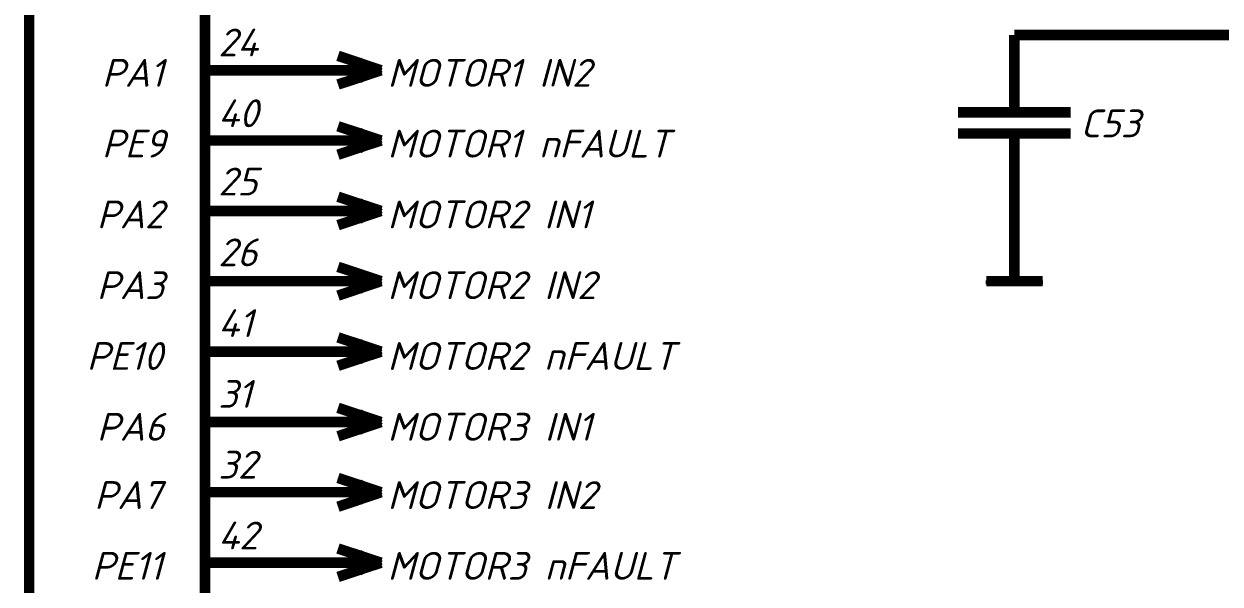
# Model space of a CAD drawing. Header units: inches. Extents: x 0 to 841, y 0 to 594.
# Drawn here: x 377.1 to 462.1, y 353.5 to 393.3 of the extents above; entities that cross this region are included whole.
import ezdxf

# ---------------------------------------------------------------- set-up
doc = ezdxf.new("R2010")
doc.units = ezdxf.units.IN
doc.layers.add('Sheet', color=255, linetype='Continuous')
doc.styles.get("Standard").update_dxf_attribs({"font": 'isocpeui.ttf'})

msp = doc.modelspace()

# ---------------------------------------------------------------- linework, layer by layer
at = {"layer": 'Sheet'}
for points in [[(377.516, 159.999, 0.749, 0.749, 0), (377.516, 449.992, 0.749, 0.749, 0)], [(390.002, 449.992, 0.749, 0.749, 0), (390.002, 159.999, 0.749, 0.749, 0)], [(447.517, 392.496, 0.749, 0.749, 0), (447.517, 386.994, 0.749, 0.749, 0)], [(472.512, 392.496, 0.749, 0.749, 0), (467.504, 392.496, 0.749, 0.749, 0), (447.517, 392.496, 0.749, 0.749, 0)], [(447.517, 387.488, 0.3, 0.3, 0), (447.517, 392.496, 0.3, 0.3, 0)], [(399.457, 391.014, 0.749, 0.749, 0), (402.511, 389.981, 0.749, 0.749, 0)], [(390.002, 389.981, 0.749, 0.749, 0), (395.01, 389.981, 0.749, 0.749, 0)], [(390.002, 389.981, 0.3, 0.3, 0), (395.01, 389.981, 0.3, 0.3, 0)], [(400.018, 389.981, 0.749, 0.749, 0), (395.01, 389.981, 0.749, 0.749, 0)], [(402.511, 389.981, 0.749, 0.749, 0), (399.457, 388.97, 0.749, 0.749, 0)], [(400.018, 389.981, 0.749, 0.749, 0), (402.511, 389.981, 0.749, 0.749, 0)], [(400.018, 389.981, 0.3, 0.3, 0), (402.556, 389.981, 0.3, 0.3, 0)], [(402.556, 389.981, 0.3, 0.3, 0), (401.029, 390.745, 0.3, 0.3, 0)], [(402.556, 389.981, 0.3, 0.3, 0), (401.029, 389.217, 0.3, 0.3, 0)], [(451.514, 386.994, 0.749, 0.749, 0), (443.519, 386.994, 0.749, 0.749, 0)], [(399.457, 386.006, 0.749, 0.749, 0), (402.511, 384.995, 0.749, 0.749, 0)], [(402.556, 384.995, 0.3, 0.3, 0), (401.029, 385.759, 0.3, 0.3, 0)], [(451.514, 385.489, 0.749, 0.749, 0), (443.519, 385.489, 0.749, 0.749, 0)], [(447.517, 385.489, 0.749, 0.749, 0), (447.517, 379.987, 0.749, 0.749, 0)], [(390.002, 384.995, 0.749, 0.749, 0), (395.01, 384.995, 0.749, 0.749, 0)], [(390.002, 384.995, 0.3, 0.3, 0), (395.01, 384.995, 0.3, 0.3, 0)], [(400.018, 384.995, 0.749, 0.749, 0), (395.01, 384.995, 0.749, 0.749, 0)], [(402.511, 384.995, 0.749, 0.749, 0), (399.457, 383.984, 0.749, 0.749, 0)], [(400.018, 384.995, 0.749, 0.749, 0), (402.511, 384.995, 0.749, 0.749, 0)], [(400.018, 384.995, 0.3, 0.3, 0), (402.556, 384.995, 0.3, 0.3, 0)], [(402.556, 384.995, 0.3, 0.3, 0), (401.029, 384.231, 0.3, 0.3, 0)], [(447.517, 384.995, 0.3, 0.3, 0), (447.517, 379.987, 0.3, 0.3, 0)], [(399.457, 380.997, 0.749, 0.749, 0), (402.511, 379.987, 0.749, 0.749, 0)], [(402.556, 379.987, 0.3, 0.3, 0), (401.029, 380.75, 0.3, 0.3, 0)], [(390.002, 379.987, 0.749, 0.749, 0), (395.01, 379.987, 0.749, 0.749, 0)], [(390.002, 379.987, 0.3, 0.3, 0), (395.01, 379.987, 0.3, 0.3, 0)], [(400.018, 379.987, 0.749, 0.749, 0), (395.01, 379.987, 0.749, 0.749, 0)], [(402.511, 379.987, 0.749, 0.749, 0), (399.457, 378.976, 0.749, 0.749, 0)], [(400.018, 379.987, 0.749, 0.749, 0), (402.511, 379.987, 0.749, 0.749, 0)], [(400.018, 379.987, 0.3, 0.3, 0), (402.556, 379.987, 0.3, 0.3, 0)], [(402.556, 379.987, 0.3, 0.3, 0), (401.029, 379.223, 0.3, 0.3, 0)], [(447.517, 379.987, 0.749, 0.749, 0), (447.517, 375.001, 0.749, 0.749, 0)], [(447.517, 379.987, 0.3, 0.3, 0), (447.517, 374.911, 0.3, 0.3, 0)], [(399.457, 376.011, 0.749, 0.749, 0), (402.511, 375.001, 0.749, 0.749, 0)], [(402.556, 375.001, 0.3, 0.3, 0), (401.029, 375.742, 0.3, 0.3, 0)], [(390.002, 375.001, 0.749, 0.749, 0), (395.01, 375.001, 0.749, 0.749, 0)], [(390.002, 375.001, 0.3, 0.3, 0), (395.01, 375.001, 0.3, 0.3, 0)], [(400.018, 375.001, 0.749, 0.749, 0), (395.01, 375.001, 0.749, 0.749, 0)], [(402.511, 375.001, 0.749, 0.749, 0), (399.457, 373.968, 0.749, 0.749, 0)], [(400.018, 375.001, 0.749, 0.749, 0), (402.511, 375.001, 0.749, 0.749, 0)], [(400.018, 375.001, 0.3, 0.3, 0), (402.556, 375.001, 0.3, 0.3, 0)], [(402.556, 375.001, 0.3, 0.3, 0), (401.029, 374.237, 0.3, 0.3, 0)], [(445.518, 375.001, 0.749, 0.749, 0), (449.515, 375.001, 0.749, 0.749, 0)], [(445.473, 374.911, 0.3, 0.3, 0), (449.538, 374.911, 0.3, 0.3, 0)], [(399.457, 371.003, 0.749, 0.749, 0), (402.511, 369.992, 0.749, 0.749, 0)], [(402.556, 369.992, 0.3, 0.3, 0), (401.029, 370.756, 0.3, 0.3, 0)], [(390.002, 369.992, 0.749, 0.749, 0), (395.01, 369.992, 0.749, 0.749, 0)], [(390.002, 369.992, 0.3, 0.3, 0), (395.01, 369.992, 0.3, 0.3, 0)], [(400.018, 369.992, 0.749, 0.749, 0), (395.01, 369.992, 0.749, 0.749, 0)], [(402.511, 369.992, 0.749, 0.749, 0), (399.457, 368.982, 0.749, 0.749, 0)], [(400.018, 369.992, 0.749, 0.749, 0), (402.511, 369.992, 0.749, 0.749, 0)], [(400.018, 369.992, 0.3, 0.3, 0), (402.556, 369.992, 0.3, 0.3, 0)], [(402.556, 369.992, 0.3, 0.3, 0), (401.029, 369.229, 0.3, 0.3, 0)], [(399.457, 365.995, 0.749, 0.749, 0), (402.511, 364.984, 0.749, 0.749, 0)], [(402.556, 364.984, 0.3, 0.3, 0), (401.029, 365.748, 0.3, 0.3, 0)], [(390.002, 364.984, 0.749, 0.749, 0), (395.01, 364.984, 0.749, 0.749, 0)], [(390.002, 364.984, 0.3, 0.3, 0), (395.01, 364.984, 0.3, 0.3, 0)], [(400.018, 364.984, 0.749, 0.749, 0), (395.01, 364.984, 0.749, 0.749, 0)], [(402.511, 364.984, 0.749, 0.749, 0), (399.457, 363.973, 0.749, 0.749, 0)], [(400.018, 364.984, 0.749, 0.749, 0), (402.511, 364.984, 0.749, 0.749, 0)], [(400.018, 364.984, 0.3, 0.3, 0), (402.556, 364.984, 0.3, 0.3, 0)], [(402.556, 364.984, 0.3, 0.3, 0), (401.029, 364.22, 0.3, 0.3, 0)], [(399.457, 361.009, 0.749, 0.749, 0), (402.511, 359.998, 0.749, 0.749, 0)], [(390.002, 359.998, 0.749, 0.749, 0), (395.01, 359.998, 0.749, 0.749, 0)], [(400.018, 359.998, 0.749, 0.749, 0), (395.01, 359.998, 0.749, 0.749, 0)], [(402.511, 359.998, 0.749, 0.749, 0), (399.457, 358.965, 0.749, 0.749, 0)], [(400.018, 359.998, 0.749, 0.749, 0), (402.511, 359.998, 0.749, 0.749, 0)], [(402.556, 359.998, 0.3, 0.3, 0), (401.029, 360.762, 0.3, 0.3, 0)], [(390.002, 359.998, 0.3, 0.3, 0), (395.01, 359.998, 0.3, 0.3, 0)], [(400.018, 359.998, 0.3, 0.3, 0), (402.556, 359.998, 0.3, 0.3, 0)], [(402.556, 359.998, 0.3, 0.3, 0), (401.029, 359.234, 0.3, 0.3, 0)], [(399.457, 356, 0.749, 0.749, 0), (402.511, 354.99, 0.749, 0.749, 0)], [(390.002, 354.99, 0.749, 0.749, 0), (395.01, 354.99, 0.749, 0.749, 0)], [(400.018, 354.99, 0.749, 0.749, 0), (395.01, 354.99, 0.749, 0.749, 0)], [(402.511, 354.99, 0.749, 0.749, 0), (399.457, 353.979, 0.749, 0.749, 0)], [(400.018, 354.99, 0.749, 0.749, 0), (402.511, 354.99, 0.749, 0.749, 0)], [(402.556, 354.99, 0.3, 0.3, 0), (401.029, 355.753, 0.3, 0.3, 0)], [(390.002, 354.99, 0.3, 0.3, 0), (395.01, 354.99, 0.3, 0.3, 0)], [(400.018, 354.99, 0.3, 0.3, 0), (402.556, 354.99, 0.3, 0.3, 0)], [(402.556, 354.99, 0.3, 0.3, 0), (401.029, 354.226, 0.3, 0.3, 0)]]:
    msp.add_lwpolyline(points, format="xyseb", dxfattribs=at)

# ---------------------------------------------------------------- texts
for s, height, p in [('24', 1.9764, (390.946, 390.969)), ('PA1', 1.9764, (382.681, 388.813)), ('MOTOR1 IN2', 1.9764, (402.983, 388.813)), ('40', 1.9764, (390.946, 385.938)), ('C53', 1.9764, (452.21, 385.22)), ('PE9', 1.9764, (382.681, 383.782)), ('MOTOR1 nFAULT', 1.97641, (402.983, 383.782)), ('25', 1.9764, (390.946, 381.087)), ('PA2', 1.9764, (382.322, 378.751)), ('MOTOR2 IN1', 1.9764, (402.983, 378.751)), ('26', 1.9764, (390.946, 376.056)), ('PA3', 1.9764, (382.322, 373.721)), ('MOTOR2 IN2', 1.9764, (402.983, 373.721)), ('41', 1.9764, (390.946, 371.025)), ('PE10', 1.9764, (381.603, 368.69)), ('MOTOR2 nFAULT', 1.97641, (402.983, 368.69)), ('31', 1.9764, (390.946, 365.995)), ('PA6', 1.9764, (382.322, 363.659)), ('MOTOR3 IN1', 1.9764, (402.983, 363.659)), ('32', 1.9764, (390.946, 360.964)), ('PA7', 1.9764, (382.142, 358.808)), ('MOTOR3 IN2', 1.9764, (402.983, 358.808)), ('42', 1.9764, (390.946, 355.933)), ('PE11', 1.9764, (381.962, 353.777)), ('MOTOR3 nFAULT', 1.97641, (402.983, 353.777))]:
    msp.add_text(s, height=height, dxfattribs=at).set_placement(p)

doc.saveas('drawing.dxf')
